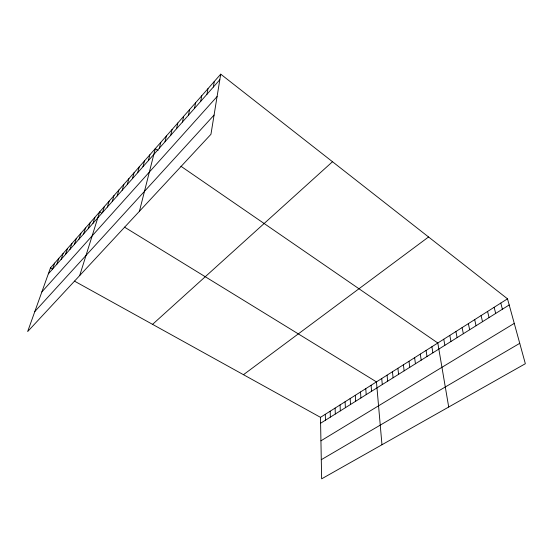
<?xml version="1.0" encoding="UTF-8"?>
<svg xmlns="http://www.w3.org/2000/svg" width="553" height="553" viewBox="0 0 553 553"><rect width="100%" height="100%" fill="white"/><g stroke="black" fill="none" stroke-linecap="round" stroke-linejoin="round"><path stroke-width="0.83" d="M220.723 74.164L210.949 134.296L27.65 331.572L50.489 267.846L220.723 74.164L507.509 298.827L525.35 363.715L321.646 478.836L320.491 417.342L507.509 298.827M213.334 87.056L214.301 81.471M206.953 94.28L207.976 88.667M200.677 101.393L201.755 95.745M194.497 108.388L195.631 102.713M188.414 115.273L189.603 109.57M182.421 122.054L183.665 116.33M176.525 128.731L177.817 122.98M170.718 135.312L172.059 129.533M164.994 141.782L166.384 135.99M159.361 148.163L160.799 142.349M139.432 211.267L155.289 148.612L158.096 150.54M148.342 160.64L149.863 154.785M142.957 166.736L144.52 160.868M137.649 172.75L139.245 166.868M132.416 178.674L134.054 172.771M127.259 184.508L128.932 178.598M122.172 190.267L123.886 184.343M117.16 195.942L118.909 190.004M112.224 201.534L114.001 195.589M107.351 207.05L109.162 201.098M102.547 212.49L104.386 206.525M79.701 275.553L99.678 211.882L101.711 213.133M92.994 223.308L94.895 217.329M88.245 228.679L90.18 222.693M83.565 233.981L85.528 227.988M78.948 239.207L80.938 233.207M74.392 244.364L76.411 238.357M69.906 249.444L71.945 243.438M65.475 254.463L67.542 248.449M61.1 259.412L63.194 253.398M56.793 264.293L58.901 258.279M52.535 269.111L54.671 263.097M48.332 273.866L219.818 79.722M41.862 291.929L217.087 96.547M34.839 311.526L214.073 115.065M152.559 324.362L332.491 161.725M243.465 374.699L428.561 236.981M320.602 423.239L509.195 304.959M320.934 440.824L514.262 323.381M321.286 459.709L519.744 343.33M50.489 267.846L52.618 269.028M74.427 281.097L320.491 417.342M124.466 227.11L376.455 381.881L381.971 444.743M180.907 166.239L437.803 342.998L448.711 407.029M500.783 303.085L502.407 309.224M494.14 307.302L495.695 313.427M487.573 311.457L489.066 317.588M481.089 315.569L482.52 321.694M474.681 319.627L476.057 325.745M468.356 323.636L469.67 329.754M462.101 327.604L463.352 333.715M455.914 331.524L457.117 337.627M449.81 335.394L450.951 341.491M443.769 339.217L444.861 345.307M431.907 346.738L432.888 352.821M426.073 350.436L427.006 356.505M420.308 354.086L421.192 360.155M414.612 357.701L415.448 363.756M408.971 361.268L409.766 367.323M403.4 364.8L404.146 370.842M397.89 368.291L398.589 374.326M392.443 371.747L393.1 377.775M387.052 375.162L387.667 381.176M381.722 378.535L382.296 384.549M371.084 385.282L371.568 391.275M365.768 388.648L366.21 394.635M360.515 391.98L360.922 397.953M355.323 395.271L355.683 401.236M350.18 398.526L350.505 404.485M345.1 401.748L345.39 407.692M340.067 404.934L340.323 410.872M335.097 408.086L335.312 414.01M330.176 411.204L330.355 417.121M325.309 414.287L325.454 420.197"/></g></svg>
